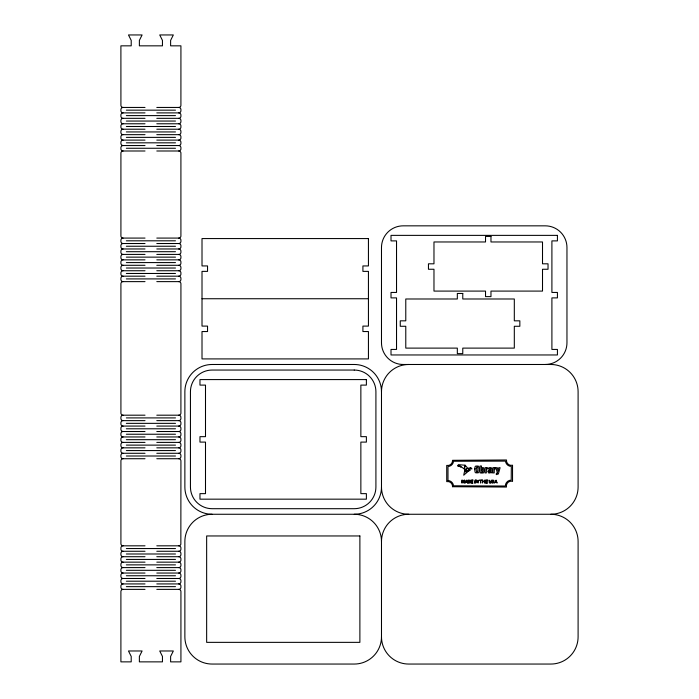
<?xml version="1.0" encoding="UTF-8"?>
<svg xmlns="http://www.w3.org/2000/svg" width="699" height="699" viewBox="0 0 699 699"><rect width="100%" height="100%" fill="white"/><g stroke="black" fill="none" stroke-linecap="round" stroke-linejoin="round"><path stroke-width="1.05" d="M145.016 112.888L123.076 112.888A2.176 2.176 0 0 1 120.918 110.992L120.918 109.341A2.176 2.176 0 0 1 123.076 107.445L145.016 107.445M156.803 107.445L178.743 107.445A2.176 2.176 0 0 0 180.91 105.549L180.927 45.837L170.617 45.837L170.617 40.393L173.335 34.95L159.73 34.95L162.448 40.393L162.448 45.837L139.372 45.837L139.372 40.393L142.098 34.95L128.485 34.95L131.211 40.393L131.211 45.837L120.901 45.837L120.918 105.549A2.176 2.176 0 0 0 123.076 107.445M126.344 110.162L175.484 110.162M156.803 112.888L178.743 112.888A2.176 2.176 0 0 0 180.91 110.992L180.91 109.341A2.176 2.176 0 0 0 178.743 107.445M126.344 115.606L175.484 115.606M123.076 112.888A2.176 2.176 0 0 0 120.918 114.776L120.918 116.436A2.176 2.176 0 0 0 123.076 118.332L145.016 118.332M156.803 118.332L178.743 118.332A2.176 2.176 0 0 0 180.91 116.436L180.91 114.776A2.176 2.176 0 0 0 178.743 112.888M126.344 121.049L175.484 121.049M123.076 118.332A2.176 2.176 0 0 0 120.918 120.219L120.918 121.879A2.176 2.176 0 0 0 123.076 123.775L145.016 123.775M156.803 123.775L178.743 123.775A2.176 2.176 0 0 0 180.91 121.879L180.91 120.219A2.176 2.176 0 0 0 178.743 118.332M126.344 126.493L175.484 126.493M145.016 134.662L123.076 134.662A2.176 2.176 0 0 1 120.918 132.766L120.918 131.106A2.176 2.176 0 0 1 123.076 129.219L145.016 129.219M156.803 129.219L178.743 129.219A2.176 2.176 0 0 0 180.91 127.323L180.91 125.663A2.176 2.176 0 0 0 178.743 123.775M126.344 131.936L175.484 131.936M156.803 134.662L178.743 134.662A2.176 2.176 0 0 0 180.91 132.766L180.91 131.106A2.176 2.176 0 0 0 178.743 129.219M126.344 137.38L175.484 137.38M123.076 134.662A2.176 2.176 0 0 0 120.918 136.55L120.918 138.21A2.176 2.176 0 0 0 123.076 140.106L145.016 140.106M156.803 140.106L178.743 140.106A2.176 2.176 0 0 0 180.91 138.21L180.91 136.55A2.176 2.176 0 0 0 178.743 134.662M126.344 142.823L175.484 142.823M123.076 140.106A2.176 2.176 0 0 0 120.918 141.993L120.918 143.653A2.176 2.176 0 0 0 123.076 145.549L145.016 145.549M156.803 145.549L178.743 145.549A2.176 2.176 0 0 0 180.91 143.653L180.91 141.993A2.176 2.176 0 0 0 178.743 140.106M126.344 148.267L175.484 148.267M145.016 238.079L123.076 238.079A2.176 2.176 0 0 1 120.918 236.192L120.918 152.88A2.176 2.176 0 0 1 123.076 150.993L145.016 150.993M156.803 150.993L178.743 150.993A2.176 2.176 0 0 1 180.91 152.88L180.91 236.192A2.176 2.176 0 0 1 178.743 238.079L156.803 238.079M126.344 240.806L175.484 240.806M145.016 248.966L123.076 248.966A2.176 2.176 0 0 1 120.918 247.079L120.918 245.419A2.176 2.176 0 0 1 123.076 243.523L145.016 243.523M156.803 243.523L178.743 243.523A2.176 2.176 0 0 0 180.91 241.636L180.91 239.975A2.176 2.176 0 0 0 178.743 238.079M126.344 246.249L175.484 246.249M156.803 248.966L178.743 248.966A2.176 2.176 0 0 1 180.91 250.862L180.91 252.522A2.176 2.176 0 0 1 178.743 254.41L156.803 254.41M126.344 251.692L175.484 251.692M145.016 259.853L123.076 259.853A2.176 2.176 0 0 1 120.918 257.966L120.918 256.306A2.176 2.176 0 0 1 123.076 254.41L145.016 254.41M126.344 257.136L175.484 257.136M156.803 259.853L178.743 259.853A2.176 2.176 0 0 1 180.91 261.749L180.91 263.409A2.176 2.176 0 0 1 178.743 265.297L156.803 265.297M126.344 262.579L175.484 262.579M145.016 270.74L123.076 270.74A2.176 2.176 0 0 1 120.918 268.853L120.918 267.193A2.176 2.176 0 0 1 123.076 265.297L145.016 265.297M126.344 268.023L175.484 268.023M156.803 270.74L178.743 270.74A2.176 2.176 0 0 1 180.91 272.636L180.91 274.288A2.176 2.176 0 0 1 178.743 276.184L156.803 276.184M126.344 273.466L175.484 273.466M123.076 270.74A2.176 2.176 0 0 0 120.918 272.636L120.918 274.288A2.176 2.176 0 0 0 123.076 276.184L145.016 276.184M126.344 278.91L175.484 278.91M145.016 415.189L123.076 415.189A2.176 2.176 0 0 1 120.918 413.292L120.918 283.523A2.176 2.176 0 0 1 123.076 281.627L145.016 281.627M156.803 281.627L178.743 281.627A2.176 2.176 0 0 0 180.91 279.731L180.91 278.08A2.176 2.176 0 0 0 178.743 276.184M202.011 298.735L368.434 298.735M156.803 415.189L178.743 415.189A2.176 2.176 0 0 1 180.849 416.796L180.91 418.736A2.176 2.176 0 0 1 178.743 420.632L156.803 420.632M126.344 417.906L175.484 417.906M145.016 426.075L123.076 426.075A2.176 2.176 0 0 1 120.918 424.179L120.918 422.519A2.176 2.176 0 0 1 123.076 420.632L145.016 420.632M126.344 423.349L175.484 423.349M156.803 426.075L178.743 426.075A2.176 2.176 0 0 1 180.91 427.963L180.91 429.623A2.176 2.176 0 0 1 178.743 431.519L156.803 431.519M126.344 428.793L175.484 428.793M145.016 436.954L123.076 436.954A2.176 2.176 0 0 1 120.918 435.066L120.918 433.406A2.176 2.176 0 0 1 123.076 431.519L145.016 431.519M126.344 434.236L175.484 434.236M156.803 436.954L178.743 436.954A2.176 2.176 0 0 1 180.91 438.85L180.91 440.51A2.176 2.176 0 0 1 178.743 442.397L156.803 442.397M126.344 439.68L175.484 439.68M123.076 436.954A2.176 2.176 0 0 0 120.918 438.85L120.918 440.51A2.176 2.176 0 0 0 123.076 442.397L145.016 442.397M126.344 445.123L175.484 445.123M145.016 453.284L123.076 453.284A2.176 2.176 0 0 1 120.918 451.397L120.918 449.737A2.176 2.176 0 0 1 123.076 447.841L145.016 447.841M156.803 447.841L178.743 447.841A2.176 2.176 0 0 1 180.91 449.737L180.91 451.397A2.176 2.176 0 0 1 178.743 453.284L156.803 453.284M126.344 450.567L175.484 450.567M126.344 456.01L175.484 456.01M145.016 545.823L123.076 545.823A2.176 2.176 0 0 1 120.918 543.927L120.918 460.624A2.176 2.176 0 0 1 123.076 458.727L145.016 458.727M156.803 458.727L178.743 458.727A2.176 2.176 0 0 0 180.91 456.84L180.91 455.18A2.176 2.176 0 0 0 178.743 453.284M381.488 636.833A27.217 27.217 0 0 1 354.271 664.05L212.085 664.05A27.217 27.217 0 0 1 184.868 636.833L184.868 541.48A27.217 27.217 0 0 1 212.085 514.263L354.271 514.263A27.217 27.217 0 0 1 381.488 541.48L381.488 636.833A27.217 27.217 0 0 0 408.705 664.05L550.882 664.05A27.217 27.217 0 0 0 578.099 636.833L578.099 541.48A27.217 27.217 0 0 0 550.882 514.263L408.705 514.263A27.217 27.217 0 0 1 381.488 487.046L381.488 391.702A27.217 27.217 0 0 1 408.705 364.485M156.803 545.823L178.743 545.823A2.176 2.176 0 0 0 180.849 544.206L180.927 460.912A2.176 2.176 0 0 0 178.743 458.727M126.344 548.549L175.484 548.549M145.016 556.71L123.076 556.71A2.176 2.176 0 0 1 120.918 554.814L120.918 553.162A2.176 2.176 0 0 1 123.076 551.266L145.016 551.266M156.803 551.266L178.743 551.266A2.176 2.176 0 0 1 180.91 553.162L180.91 554.814A2.176 2.176 0 0 1 178.743 556.71L156.803 556.71M126.344 553.992L175.484 553.992M126.344 559.427L175.484 559.427M145.016 567.597L123.076 567.597A2.176 2.176 0 0 1 120.918 565.701L120.918 564.049A2.176 2.176 0 0 1 123.076 562.153L145.016 562.153M156.803 562.153L178.743 562.153A2.176 2.176 0 0 1 180.91 564.049L180.91 565.701A2.176 2.176 0 0 1 178.743 567.597L156.803 567.597M126.344 564.871L175.484 564.871M126.344 570.314L175.484 570.314M145.016 578.484L123.076 578.484A2.176 2.176 0 0 1 120.918 576.588L120.918 574.936A2.176 2.176 0 0 1 123.076 573.04L145.016 573.04M156.803 573.04L178.743 573.04A2.176 2.176 0 0 1 180.91 574.936L180.91 576.588A2.176 2.176 0 0 1 178.743 578.484L156.803 578.484M126.344 575.758L175.484 575.758M126.344 581.201L175.484 581.201M123.076 578.484A2.176 2.176 0 0 0 120.918 580.38L120.918 582.031A2.176 2.176 0 0 0 123.076 583.927L145.016 583.927M156.803 583.927L178.743 583.927A2.176 2.176 0 0 0 180.91 582.031L180.91 580.38A2.176 2.176 0 0 0 178.743 578.484M126.344 586.644L175.484 586.644M123.076 583.927A2.176 2.176 0 0 0 120.918 585.823L120.918 587.475A2.176 2.176 0 0 0 123.076 589.371L145.016 589.371M156.803 589.371L178.743 589.371A2.176 2.176 0 0 0 180.91 587.475L180.91 585.823A2.176 2.176 0 0 0 178.743 583.927M447.989 480.51L447.989 466.53A5.88 5.88 0 0 0 453.546 461.253L505.464 461.113A5.889 5.889 0 0 0 511.327 466.399L511.214 480.134A5.889 5.889 0 0 0 505.325 486.023L453.546 485.788A5.889 5.889 0 0 0 447.989 480.51M178.743 589.371A2.176 2.176 0 0 1 180.927 591.546L180.927 661.866L170.617 661.866L170.617 656.422L173.335 650.979L159.73 650.979L162.456 656.422L162.456 661.866L139.372 661.866L139.372 656.422L142.098 650.979L128.485 650.979L131.211 656.422L131.211 661.866L120.901 661.866L120.901 591.503A2.176 2.176 0 0 1 123.076 589.371M123.076 426.075A2.176 2.176 0 0 0 120.918 427.963L120.918 429.623A2.176 2.176 0 0 0 123.076 431.519M123.076 420.632A2.176 2.176 0 0 1 120.918 418.736L120.918 417.076A2.176 2.176 0 0 1 123.076 415.189M178.743 431.519A2.176 2.176 0 0 1 180.91 433.406L180.91 435.066A2.176 2.176 0 0 1 178.743 436.954M178.743 442.397A2.176 2.176 0 0 1 180.91 444.293L180.91 445.953A2.176 2.176 0 0 1 178.743 447.841M178.743 415.189A2.176 2.176 0 0 0 180.91 413.292L180.927 283.803A2.176 2.176 0 0 0 178.743 281.627M123.076 453.284A2.176 2.176 0 0 0 120.918 455.18L120.918 456.84A2.176 2.176 0 0 0 123.076 458.727M123.076 447.841A2.176 2.176 0 0 1 120.918 445.953L120.918 444.293A2.176 2.176 0 0 1 123.076 442.397M178.743 426.075A2.176 2.176 0 0 0 180.91 424.179L180.91 422.519A2.176 2.176 0 0 0 178.743 420.632M178.743 150.993A2.176 2.176 0 0 0 180.91 149.097L180.91 147.437A2.176 2.176 0 0 0 178.743 145.549M123.076 150.993A2.176 2.176 0 0 1 120.918 149.097L120.918 147.437A2.176 2.176 0 0 1 123.076 145.549M123.076 129.219A2.176 2.176 0 0 1 120.918 127.323L120.918 125.663A2.176 2.176 0 0 1 123.076 123.775M178.743 265.297A2.176 2.176 0 0 1 180.91 267.193L180.91 268.853A2.176 2.176 0 0 1 178.743 270.74M123.076 238.079A2.176 2.176 0 0 0 120.918 239.975L120.918 241.636A2.176 2.176 0 0 0 123.076 243.523M178.743 248.966A2.176 2.176 0 0 0 180.91 247.079L180.91 245.419A2.176 2.176 0 0 0 178.743 243.523M123.076 259.853A2.176 2.176 0 0 0 120.918 261.749L120.918 263.409A2.176 2.176 0 0 0 123.076 265.297M123.076 281.627A2.176 2.176 0 0 1 120.918 279.731L120.918 278.08A2.176 2.176 0 0 1 123.076 276.184M123.076 254.41A2.176 2.176 0 0 1 120.918 252.522L120.918 250.862A2.176 2.176 0 0 1 123.076 248.966M178.743 259.853A2.176 2.176 0 0 0 180.91 257.966L180.91 256.306A2.176 2.176 0 0 0 178.743 254.41M178.743 567.597A2.176 2.176 0 0 1 180.91 569.493L180.91 571.144A2.176 2.176 0 0 1 178.743 573.04M123.076 562.153A2.176 2.176 0 0 1 120.918 560.257L120.918 558.606A2.176 2.176 0 0 1 123.076 556.71M178.743 551.266A2.176 2.176 0 0 0 180.91 549.37L180.91 547.719A2.176 2.176 0 0 0 178.743 545.823M123.076 573.04A2.176 2.176 0 0 1 120.918 571.144L120.918 569.493A2.176 2.176 0 0 1 123.076 567.597M178.743 562.153A2.176 2.176 0 0 0 180.91 560.257L180.91 558.606A2.176 2.176 0 0 0 178.743 556.71M123.076 551.266A2.176 2.176 0 0 1 120.918 549.37L120.918 547.719A2.176 2.176 0 0 1 123.076 545.823M212.085 514.263A27.217 27.217 0 0 1 184.868 487.046L184.868 391.702A27.217 27.217 0 0 1 212.085 364.485L354.271 364.485A27.217 27.217 0 0 1 381.488 391.702M381.488 487.046A27.217 27.217 0 0 1 354.271 514.263M381.488 541.48A27.217 27.217 0 0 1 408.705 514.263M550.882 514.263A27.217 27.217 0 0 0 578.099 487.046L578.099 391.702A27.217 27.217 0 0 0 550.882 364.485L403.174 364.485A21.695 21.695 0 0 1 381.488 342.79L381.488 247.533A21.695 21.695 0 0 1 403.174 225.838L545.264 225.838A21.695 21.695 0 0 1 566.959 247.533L566.959 342.79A21.695 21.695 0 0 1 545.264 364.485M474.638 469.064L475.093 472.157A1.704 1.704 0 0 0 475.862 472.847L478.125 472.847A1.704 1.704 0 0 0 478.894 472.157L479.348 469.448L478.894 466.74A1.704 1.704 0 0 0 478.125 466.05L475.862 466.058A1.704 1.704 0 0 0 475.093 466.74L474.638 469.064M464.285 480.589L464.652 483.044L464.652 480.126L464.092 480.126L463.254 482.598L462.415 480.126L461.856 480.126L461.856 483.044L462.222 480.589L463.061 483.044L464.285 480.589M476.036 468.811C477.592 480.143 479.208 460.492 476.036 468.811M481.48 469.903C482.581 477.347 483.839 464.354 481.48 469.903M484.224 470.305L483.612 472.69A1.18 1.18 0 0 1 483.175 472.961L482.258 473.013A1.145 1.145 0 0 1 481.803 472.795L481.436 472.358L481.419 472.917L480.134 472.917L480.134 465.988L481.48 465.988L481.48 468.181L481.847 467.797A1.136 1.136 0 0 1 482.275 467.596L483.175 467.648A1.18 1.18 0 0 1 483.612 467.911L484.224 470.305M488.051 471.379L488.409 472.673A1.075 1.075 0 0 0 488.846 472.97C490.523 473.118 490.523 472.192 492.105 472.917A1.599 1.599 0 0 1 491.974 472.48L491.764 468.243A1.04 1.04 0 0 0 491.476 467.902L490.584 467.587A4.421 4.421 0 0 0 489.859 467.561L488.75 467.911A1.258 1.258 0 0 0 488.435 468.26C487.116 469.868 494.481 467.334 488.444 470.375A1.136 1.136 0 0 0 488.225 470.672L488.051 471.379M490.978 481.926L490.427 482.756A1.197 1.197 0 0 1 490.095 482.773L489.082 480.126L489.3 482.721A0.882 0.882 0 0 0 489.606 482.992L490.847 482.992A0.882 0.882 0 0 0 491.161 482.721L491.38 480.126L490.978 481.926M486.338 469.658L486.329 472.917L484.992 472.917L484.992 467.692L486.268 467.692L486.268 468.391L486.784 467.788A1.145 1.145 0 0 1 487.29 467.57L487.736 468.854L486.967 468.889A0.952 0.952 0 0 0 486.653 469.046L486.338 469.658M494.237 469.658L494.228 472.917L492.891 472.917L492.891 467.692L494.167 467.692L494.167 468.391L494.682 467.788A1.145 1.145 0 0 1 495.198 467.57L495.635 468.854L494.866 468.889A0.987 0.987 0 0 0 494.621 468.994L494.237 469.658M490.654 471.336L490.252 472.035A0.909 0.909 0 0 1 489.833 472.14C488.042 471.528 491.38 469.081 490.654 471.336M469.973 481.611L469.597 482.555L468.365 482.712L468.365 480.466L469.623 480.632L469.973 481.611M493.739 482.293C493.249 483.883 491.109 481.113 492.105 482.852A0.917 0.917 0 0 0 492.367 483.026L494.106 482.45A0.987 0.987 0 0 0 494.123 482.135C493.092 481.637 491.283 480.012 493.581 480.694C495.067 481.183 492.201 478.99 491.913 480.763A0.97 0.97 0 0 0 491.895 481.043L493.739 482.293M452.533 486.722L506.469 487.046A4.858 4.858 0 0 1 511.554 481.183A4.683 4.683 0 0 1 512.533 481.358L512.533 465.211A4.858 4.858 0 0 1 506.487 459.977L452.533 460.309A4.867 4.867 0 0 1 446.722 465.412L446.722 481.628A4.876 4.876 0 0 1 452.541 486.722M497.365 472.917L496.299 473.625L496.299 474.621L498.335 474.009L500.108 467.692L498.771 467.692L498.072 471.301L497.295 467.692L495.897 467.692L497.365 472.917M464.931 465.219L464.136 468.915L458.256 464.643L464.931 465.219M465.228 465.368L464.407 469.116L464.984 469.457L467.745 468.199L465.228 465.368M464.826 470.13L463.717 475.241L466.949 472.323L466.416 472.638L464.826 470.13M470.785 467.823L470.593 468.583L472 468.889L470.785 467.823M470.322 481.987L470.016 482.668A1.005 1.005 0 0 1 469.641 482.948L467.954 483.044L467.954 480.126L469.562 480.187A1.075 1.075 0 0 1 469.999 480.458L470.086 480.554A1.381 1.381 0 0 1 470.261 480.877L470.357 481.253A2.132 2.132 0 0 1 470.322 481.987M470.593 467.692L469.938 469.955L468.243 468.295L470.593 467.692M466.312 480.562L465.849 481.847L466.749 481.847L466.312 480.562M495.827 480.562L495.364 481.847L496.264 481.847L495.827 480.562M465.735 482.17L465.01 483.044L466.565 480.126L467.614 483.044L466.888 482.17L465.735 482.17M495.25 482.17L494.525 483.044L496.08 480.126L497.129 483.044L496.404 482.17L495.25 482.17M469.807 470.41L466.521 472.218L465.018 469.877L466.958 471.03L469.807 470.41M468.007 468.444L465.351 469.676L467.081 470.628L469.597 470.121L468.007 468.444M557.426 235.371L391.012 235.371L391.012 240.893L396.534 240.893L396.534 292.444L391.012 292.444L391.012 297.888L396.534 297.888L396.534 349.43L391.012 349.43L391.012 354.961L557.426 354.961L557.426 349.43L551.904 349.43L551.904 297.888L557.426 297.888L557.426 292.444L551.904 292.444L551.904 240.893L557.426 240.893L557.426 235.371M490.969 236.445L485.525 236.445L485.525 241.968L433.974 241.968L433.974 263.811L428.452 263.811L428.452 269.255L433.974 269.255L433.974 291.09L485.525 291.09L485.525 296.621L490.969 296.621L490.969 291.09L542.511 291.09L542.511 269.255L548.033 269.255L548.033 263.811L542.511 263.811L542.511 241.968L490.969 241.968L490.969 236.445M368.434 238.569L202.011 238.569L202.011 265.935L207.542 265.935L207.542 271.378L202.011 271.378L202.011 326.101L207.542 326.101L207.542 331.544L202.011 331.544L202.011 358.91L368.434 358.91L368.434 331.544L362.912 331.544L362.912 326.101L368.434 326.101L368.434 271.378L362.912 271.378L362.912 265.935L368.434 265.935L368.434 238.569M462.773 293.466L457.329 293.466L457.329 298.989L405.778 298.989L405.778 320.832L400.256 320.832L400.256 326.276L405.778 326.276L405.778 348.111L457.329 348.111L457.329 353.642L462.773 353.642L462.773 348.111L514.315 348.111L514.315 326.276L519.846 326.276L519.846 320.832L514.315 320.832L514.315 298.989L462.773 298.989L462.773 293.466M354.218 370.051L212.138 370.051A21.695 21.695 0 0 0 190.443 391.746L190.443 487.002A21.695 21.695 0 0 0 212.138 508.697L354.218 508.697A21.695 21.695 0 0 0 375.913 487.002L375.913 391.746A21.695 21.695 0 0 0 354.218 370.051M366.39 379.583L199.966 379.583L199.966 385.105L205.497 385.105L205.497 436.657L199.966 436.657L199.966 442.1L205.497 442.1L205.497 493.643L199.966 493.643L199.966 499.165L366.39 499.165L366.39 493.643L360.859 493.643L360.859 442.1L366.39 442.1L366.39 436.657L360.859 436.657L360.859 385.105L366.39 385.105L366.39 379.583M472.97 480.126L470.846 480.126L470.846 483.044L473.005 483.044L471.222 482.694L471.222 481.707L472.847 481.707L471.222 481.366L471.222 480.484L472.97 480.126M475.224 480.126L474.831 483.044L475.224 480.126M476.272 480.126L475.818 480.126L475.818 483.044L476.185 480.685L478.133 483.044L478.133 480.126L477.749 482.493L476.272 480.126M481.882 480.126L479.505 480.126L480.493 480.475L480.493 483.044L480.886 480.475L481.882 480.126M482.659 480.126L482.266 483.044L482.659 481.681L484.18 481.681L484.582 483.044L484.582 480.126L484.18 481.331L482.659 481.331L482.659 480.126M487.456 480.126L485.333 480.126L485.333 483.044L487.491 483.044L485.709 482.694L485.709 481.707L487.334 481.707L485.709 481.366L485.709 480.484L487.456 480.126M359.88 535.958L206.651 535.958L206.651 642.355L359.88 642.355L359.88 535.958M459.374 465.918L457.522 465.77L460.991 467.019L459.374 465.918"/></g></svg>
